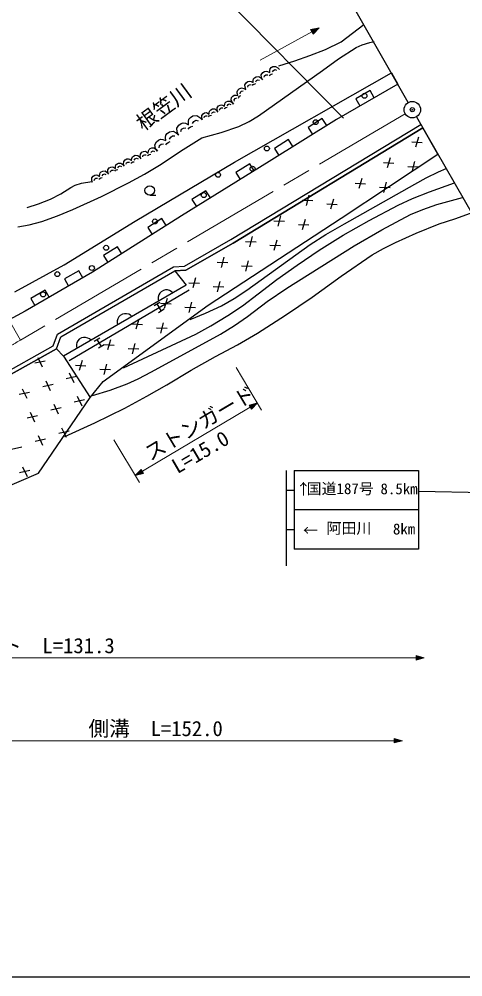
# Model space of a CAD drawing. Units: millimetres, scale not verified. Extents: x 40000 to 680000, y 20000 to 380000.
# Drawn here: x 311190 to 364784, y 205000 to 320685 of the extents above; entities that cross this region are included whole.
import ezdxf
from ezdxf.enums import TextEntityAlignment as Align

# ---------------------------------------------------------------- set-up
doc = ezdxf.new("R2010")
doc.units = ezdxf.units.MM
doc.header["$LTSCALE"] = 1000
doc.header["$PDMODE"] = 32
doc.header["$PDSIZE"] = 500
doc.linetypes.add('CHAIN', pattern=[18.5, 12, -1.5, 3.5, -1.5])
for name, color, linetype, lineweight in [('S-BGD', 7, 'Continuous', 25), ('S-BMK', 2, 'CHAIN', 13), ('S-BMK-OTRS', 5, 'Continuous', 25), ('S-BMK-SRVR', 3, 'Continuous', 25), ('S-STR-HTXT', 7, 'Continuous', 13), ('S-STR-STRC', 7, 'Continuous', 25), ('S-TTL-BAND', 7, 'Continuous', 25)]:
    doc.layers.add(name, color=color, linetype=linetype, lineweight=lineweight)
doc.layers.add('S-OTRS', color=6, linetype='Continuous')
doc.styles.add('ＭＳ ゴシック', font='')
doc.styles.get('ＭＳ ゴシック').set_extended_font_data('MS Gothic')

msp = doc.modelspace()

# ---------------------------------------------------------------- linework, layer by layer
at = {"layer": 'S-BGD'}
for p, q in [((341454, 314501), (341504, 314698)), ((341504, 314698), (341645, 314836)), ((341645, 314836), (341851, 314958)), ((341851, 314958), (342172, 314981)), ((342172, 314981), (342443, 314808)), ((342443, 314808), (342631, 314585)), ((337201, 303396), (356148, 314194)), ((339487, 313473), (339622, 313606)), ((339622, 313606), (339820, 313723)), ((339820, 313723), (340127, 313745)), ((340127, 313745), (340387, 313579)), ((340387, 313579), (340567, 313366)), ((340438, 313957), (340613, 314226)), ((340461, 313637), (340438, 313957)), ((340567, 313366), (340461, 313637)), ((340613, 314226), (340819, 314348)), ((340783, 313660), (340833, 313856)), ((340819, 314348), (341009, 314405)), ((340833, 313856), (340998, 313954)), ((340998, 313954), (341212, 313969)), ((341009, 314405), (341206, 314355)), ((341206, 314355), (341452, 314222)), ((341393, 313854), (341492, 313968)), ((341452, 314222), (341454, 314501)), ((341492, 313968), (341616, 314041)), ((341616, 314041), (341805, 314098)), ((341790, 314311), (341906, 314491)), ((341906, 314491), (342071, 314588)), ((342071, 314588), (342269, 314538)), ((356148, 314194), (356924, 312834)), ((337746, 312268), (338029, 312389)), ((338029, 312389), (338329, 312316)), ((338466, 312763), (338633, 313022)), ((338488, 312457), (338466, 312763)), ((338589, 312197), (338488, 312457)), ((338633, 313022), (338831, 313139)), ((338796, 312479), (338844, 312667)), ((338831, 313139), (339012, 313193)), ((338844, 312667), (339002, 312761)), ((339002, 312761), (339207, 312775)), ((339012, 313193), (339201, 313145)), ((339201, 313145), (339437, 313018)), ((339380, 312665), (339476, 312774)), ((339437, 313018), (339439, 313285)), ((339439, 313285), (339487, 313473)), ((339476, 312774), (339594, 312844)), ((339594, 312844), (339776, 312898)), ((339761, 313103), (339873, 313275)), ((339873, 313275), (340031, 313368)), ((340031, 313368), (340220, 313320)), ((356924, 312834), (349526, 308568)), ((336781, 310920), (336854, 311218)), ((336854, 311218), (337003, 311393)), ((337003, 311393), (337157, 311504)), ((337157, 311504), (337351, 311520)), ((337351, 311520), (337616, 311477)), ((337513, 311923), (337597, 312093)), ((337529, 311730), (337513, 311923)), ((337616, 311477), (337529, 311730)), ((337597, 312093), (337746, 312268)), ((337678, 311124), (337732, 311259)), ((337732, 311259), (337821, 311364)), ((337821, 311364), (337975, 311474)), ((337894, 311662), (337943, 311861)), ((337943, 311861), (338062, 312001)), ((338062, 312001), (338256, 312017)), ((338329, 312316), (338569, 312174)), ((353589, 312062), (351859, 311064)), ((354090, 311200), (353589, 312062)), ((335112, 309988), (335280, 310214)), ((335280, 310214), (335467, 310309)), ((335467, 310309), (335636, 310348)), ((335636, 310348), (335805, 310293)), ((335805, 310293), (336013, 310163)), ((336013, 310163), (336030, 310407)), ((336030, 310407), (336085, 310575)), ((336085, 310575), (336215, 310689)), ((336215, 310689), (336403, 310783)), ((336313, 310222), (336424, 310372)), ((336403, 310783), (336684, 310785)), ((336424, 310372), (336574, 310448)), ((336574, 310448), (336743, 310393)), ((336684, 310785), (336911, 310619)), ((336903, 310637), (336781, 310920)), ((337084, 310425), (336903, 310637)), ((336911, 310619), (337063, 310414)), ((337170, 310952), (337289, 311092)), ((337186, 310758), (337170, 310952)), ((337289, 311092), (337478, 311173)), ((351859, 311064), (352360, 310202)), ((331896, 308812), (332182, 308995)), ((332182, 308995), (332636, 309044)), ((332636, 309044), (333028, 308812)), ((333241, 309039), (333409, 309265)), ((333243, 308759), (333241, 309039)), ((333409, 309265), (333596, 309360)), ((333525, 308761), (333580, 308930)), ((333580, 308930), (333730, 309006)), ((333596, 309360), (333765, 309399)), ((333730, 309006), (333918, 309007)), ((333765, 309399), (333934, 309344)), ((333934, 309344), (334142, 309214)), ((334069, 308896), (334162, 308990)), ((334142, 309214), (334159, 309458)), ((334159, 309458), (334214, 309626)), ((334162, 308990), (334274, 309047)), ((334214, 309626), (334344, 309740)), ((334274, 309047), (334443, 309086)), ((334344, 309740), (334531, 309835)), ((334442, 309273), (334553, 309423)), ((334531, 309835), (334813, 309837)), ((334553, 309423), (334703, 309499)), ((334703, 309499), (334872, 309444)), ((334813, 309837), (335040, 309670)), ((335040, 309670), (335191, 309465)), ((335114, 309708), (335112, 309988)), ((335191, 309465), (335114, 309708)), ((335396, 309710), (335451, 309879)), ((335451, 309879), (335601, 309954)), ((335601, 309954), (335789, 309956)), ((335940, 309845), (336033, 309939)), ((336033, 309939), (336145, 309996)), ((336145, 309996), (336314, 310034)), ((330234, 307506), (330467, 307897)), ((330467, 307897), (330753, 308080)), ((330753, 308080), (331018, 308169)), ((331018, 308169), (331300, 308108)), ((331300, 308108), (331655, 307933)), ((331643, 308328), (331704, 308609)), ((331655, 307933), (331643, 308328)), ((331704, 308609), (331896, 308812)), ((331896, 307685), (332162, 307774)), ((332129, 308076), (332284, 308336)), ((332284, 308336), (332513, 308483)), ((332513, 308483), (332795, 308421)), ((333028, 308812), (333306, 308507)), ((333320, 308516), (333243, 308759)), ((336771, 294068), (359700, 307975)), ((349526, 308568), (341374, 303493)), ((347806, 308672), (346110, 307616)), ((348336, 307827), (347806, 308672)), ((328874, 306390), (328912, 306667)), ((328912, 306667), (329081, 306879)), ((329081, 306879), (329344, 307078)), ((329344, 307078), (329779, 307161)), ((329494, 306448), (329704, 306608)), ((329704, 306608), (329981, 306571)), ((329779, 307161), (330176, 306967)), ((330176, 306967), (330469, 306693)), ((330283, 307054), (330234, 307506)), ((330446, 306676), (330283, 307054)), ((330736, 307103), (330798, 307384)), ((330798, 307384), (331026, 307530)), ((331026, 307530), (331329, 307563)), ((331590, 307408), (331725, 307575)), ((331725, 307575), (331896, 307685)), ((337026, 293639), (359960, 307549)), ((359960, 307549), (337026, 293639)), ((346110, 307616), (346640, 306771)), ((361767, 304375), (359960, 307549)), ((327575, 305486), (327770, 305882)), ((327658, 305052), (327575, 305486)), ((327770, 305882), (328032, 306081)), ((328032, 306081), (328282, 306188)), ((328093, 305135), (328130, 305411)), ((328130, 305411), (328340, 305571)), ((328282, 306188), (328560, 306151)), ((328340, 305571), (328630, 305626)), ((328560, 306151), (328917, 306010)), ((328917, 306010), (328874, 306390)), ((328895, 305497), (329012, 305669)), ((329012, 305669), (329170, 305788)), ((329170, 305788), (329420, 305895)), ((329364, 306184), (329494, 306448)), ((343730, 306134), (342034, 305078)), ((344260, 305289), (343730, 306134)), ((358611, 305853), (359890, 305797)), ((359418, 306440), (359083, 305209)), ((325816, 304081), (325829, 304375)), ((325829, 304375), (326016, 304602)), ((326016, 304602), (326216, 304692)), ((326178, 304242), (326338, 304314)), ((326216, 304692), (326395, 304723)), ((326338, 304314), (326535, 304306)), ((326395, 304723), (326569, 304657)), ((326569, 304657), (326780, 304511)), ((326687, 304182), (326789, 304275)), ((326780, 304511), (326810, 304765)), ((326789, 304275), (326910, 304329)), ((326810, 304765), (326877, 304939)), ((326877, 304939), (327019, 305050)), ((326910, 304329), (327088, 304361)), ((327019, 305050), (327220, 305140)), ((327097, 304557), (327221, 304708)), ((327220, 305140), (327515, 305128)), ((327221, 304708), (327382, 304780)), ((327382, 304780), (327556, 304714)), ((327515, 305128), (327743, 304941)), ((327846, 304699), (327658, 305052)), ((327743, 304941), (327891, 304719)), ((342034, 305078), (342564, 304234)), ((350085, 296650), (361767, 304375)), ((322884, 303074), (323014, 303188)), ((323014, 303188), (323200, 303284)), ((323200, 303284), (323482, 303288)), ((323482, 303288), (323710, 303123)), ((323710, 303123), (323863, 302919)), ((323809, 303185), (323822, 303478)), ((323877, 302927), (323809, 303185)), ((323822, 303478), (324008, 303706)), ((324008, 303706), (324209, 303795)), ((324104, 303172), (324170, 303346)), ((324170, 303346), (324331, 303418)), ((324209, 303795), (324388, 303827)), ((324331, 303418), (324528, 303409)), ((324388, 303827), (324562, 303761)), ((324562, 303761), (324773, 303615)), ((324680, 303285), (324782, 303379)), ((324773, 303615), (324803, 303869)), ((324782, 303379), (324903, 303433)), ((324803, 303869), (324869, 304042)), ((324869, 304042), (325012, 304154)), ((324903, 303433), (325081, 303465)), ((325012, 304154), (325213, 304244)), ((325090, 303660), (325214, 303812)), ((325213, 304244), (325508, 304231)), ((325214, 303812), (325375, 303884)), ((325215, 296290), (337201, 303396)), ((325375, 303884), (325549, 303818)), ((325508, 304231), (325736, 304045)), ((325736, 304045), (325884, 303823)), ((325884, 303823), (325816, 304081)), ((326111, 304069), (326178, 304242)), ((341374, 303493), (330795, 296919)), ((339048, 303221), (337352, 302167)), ((339578, 302376), (339048, 303221)), ((355186, 303359), (356466, 303303)), ((355994, 303946), (355659, 302715)), ((358958, 303488), (358623, 302257)), ((320900, 301687), (320916, 301942)), ((320916, 301942), (320973, 302120)), ((320973, 302120), (321109, 302239)), ((321109, 302239), (321304, 302340)), ((321304, 302340), (321599, 302344)), ((321330, 301909), (321486, 301990)), ((321486, 301990), (321664, 301933)), ((321599, 302344), (321838, 302171)), ((321838, 302171), (321998, 301958)), ((321916, 302480), (322081, 302707)), ((321920, 302200), (321916, 302480)), ((321998, 301958), (321920, 302200)), ((322081, 302707), (322268, 302803)), ((322201, 302204), (322255, 302373)), ((322255, 302373), (322404, 302450)), ((322268, 302803), (322436, 302843)), ((322404, 302450), (322592, 302452)), ((322436, 302843), (322606, 302789)), ((322606, 302789), (322815, 302661)), ((322744, 302342), (322837, 302437)), ((322815, 302661), (322830, 302905)), ((322830, 302905), (322884, 303074)), ((322837, 302437), (322948, 302495)), ((322948, 302495), (323117, 302535)), ((323114, 302722), (323225, 302873)), ((323225, 302873), (323374, 302950)), ((323374, 302950), (323544, 302896)), ((337352, 302167), (337881, 301322)), ((358150, 302900), (359430, 302845)), ((319958, 301498), (320132, 301735)), ((319963, 301204), (319958, 301498)), ((320045, 300950), (319963, 301204)), ((320132, 301735), (320327, 301836)), ((320258, 301208), (320314, 301385)), ((320314, 301385), (320470, 301466)), ((320327, 301836), (320504, 301878)), ((320470, 301466), (320667, 301468)), ((320504, 301878), (320682, 301821)), ((320682, 301821), (320900, 301687)), ((320826, 301353), (320923, 301452)), ((320923, 301452), (321040, 301513)), ((321040, 301513), (321217, 301555)), ((321214, 301751), (321330, 301909)), ((351762, 300865), (353041, 300809)), ((352569, 301452), (352234, 300221)), ((355533, 300994), (355198, 299763)), ((333759, 299934), (332063, 298880)), ((334288, 299089), (333759, 299934)), ((354726, 300406), (356005, 300351)), ((326956, 299428), (327706, 299428)), ((332063, 298880), (332592, 298035)), ((345374, 298829), (346653, 298774)), ((346181, 299417), (345846, 298186)), ((349145, 298958), (348810, 297727)), ((348338, 298370), (349617, 298315)), ((316626, 291022), (325215, 296290)), ((330795, 296919), (320064, 290111)), ((328419, 296592), (326732, 295522)), ((328956, 295752), (328419, 296592)), ((334017, 286138), (350085, 296650)), ((341950, 296335), (343229, 296280)), ((342757, 296923), (342422, 295692)), ((345721, 296464), (345386, 295233)), ((326732, 295522), (327269, 294682)), ((344914, 295876), (346193, 295821)), ((331182, 290856), (336771, 294068)), ((338525, 293841), (339805, 293786)), ((339332, 294429), (338997, 293198)), ((342296, 293970), (341961, 292739)), ((323053, 293188), (321366, 292118)), ((323590, 292348), (323053, 293188)), ((331331, 290366), (337026, 293639)), ((337026, 293639), (331331, 290366)), ((341489, 293382), (342769, 293327)), ((321366, 292118), (321903, 291278)), ((335908, 291935), (335573, 290704)), ((310657, 287735), (316626, 291022)), ((315827, 282633), (329849, 290770)), ((329849, 290770), (331182, 290856)), ((335101, 291347), (336380, 291291)), ((338065, 290888), (339344, 290833)), ((338872, 291476), (338537, 290245)), ((320064, 290111), (311911, 285422)), ((316235, 282293), (329999, 290281)), ((316235, 282293), (329999, 290281)), ((318392, 290299), (316660, 289303)), ((316660, 289303), (317160, 288441)), ((318891, 289437), (318392, 290299)), ((329999, 290281), (331331, 290366)), ((331331, 290366), (329999, 290281)), ((329999, 290281), (331363, 288550)), ((329999, 290281), (331363, 288550)), ((332484, 289441), (332149, 288210)), ((331363, 288550), (316548, 279956)), ((331363, 288550), (316548, 279956)), ((331677, 288853), (332956, 288797)), ((334641, 288394), (335920, 288339)), ((335448, 288982), (335113, 287751)), ((314315, 287955), (312584, 286959)), ((312584, 286959), (313084, 286097)), ((314815, 287093), (314315, 287955)), ((317221, 279437), (331715, 287998)), ((327981, 287095), (327978, 286863)), ((328053, 287368), (327981, 287095)), ((328166, 287571), (328053, 287368)), ((328333, 287761), (328166, 287571)), ((328609, 287921), (328333, 287761)), ((328857, 287972), (328609, 287921)), ((329060, 286947), (328725, 285716)), ((329090, 287969), (328857, 287972)), ((329363, 287897), (329090, 287969)), ((329568, 287785), (329363, 287897)), ((329758, 287619), (329568, 287785)), ((321353, 276914), (334017, 286138)), ((327493, 286083), (328181, 286490)), ((327837, 286286), (328347, 285430)), ((327978, 286863), (328030, 286617)), ((328253, 286359), (329532, 286303)), ((331217, 285900), (332496, 285845)), ((332024, 286488), (331689, 285257)), ((311911, 285422), (305021, 281700)), ((323227, 284707), (323115, 284503)), ((323394, 284896), (323227, 284707)), ((323671, 285056), (323394, 284896)), ((323919, 285108), (323671, 285056)), ((324152, 285105), (323919, 285108)), ((324425, 285033), (324152, 285105)), ((324629, 284921), (324425, 285033)), ((324819, 284754), (324629, 284921)), ((328691, 285633), (328003, 285226)), ((323043, 284231), (323040, 283998)), ((323040, 283998), (323091, 283752)), ((323115, 284503), (323043, 284231)), ((324828, 283865), (326108, 283809)), ((325635, 284453), (325300, 283221)), ((328599, 283994), (328264, 282763)), ((315311, 281220), (315827, 282633)), ((315718, 280876), (316235, 282293)), ((315718, 280876), (316235, 282293)), ((327792, 283406), (329072, 283351)), ((307702, 276980), (315311, 281220)), ((318104, 281366), (318101, 281134)), ((318101, 281134), (318153, 280887)), ((318177, 281638), (318104, 281366)), ((318289, 281842), (318177, 281638)), ((318456, 282031), (318289, 281842)), ((318733, 282191), (318456, 282031)), ((318980, 282243), (318733, 282191)), ((319213, 282240), (318980, 282243)), ((319487, 282168), (319213, 282240)), ((319691, 282056), (319487, 282168)), ((319881, 281889), (319691, 282056)), ((320246, 281802), (320934, 282209)), ((320590, 282006), (321100, 281149)), ((321444, 281352), (320756, 280946)), ((321404, 281371), (322683, 281315)), ((322211, 281958), (321876, 280727)), ((325175, 281500), (324840, 280269)), ((307941, 276543), (315718, 280876)), ((315718, 280876), (307941, 276543)), ((316548, 279956), (315718, 280876)), ((316548, 279956), (315718, 280876)), ((324368, 280912), (325647, 280857)), ((314335, 279387), (313084, 279115)), ((313438, 279829), (313980, 278673)), ((316548, 279956), (319770, 274972)), ((317980, 278877), (319259, 278821)), ((318787, 279464), (318452, 278233)), ((321751, 279006), (321416, 277775)), ((317241, 277955), (317782, 276800)), ((320944, 278418), (322223, 278363)), ((315295, 276557), (314044, 276284)), ((314399, 276999), (314940, 275843)), ((318137, 277514), (316886, 277241)), ((319770, 274972), (321353, 276914)), ((312454, 275600), (311203, 275328)), ((311557, 276042), (312099, 274886)), ((313526, 265845), (319770, 274972)), ((319097, 274683), (317846, 274411)), ((318201, 275125), (318743, 273969)), ((312518, 273211), (313059, 272055)), ((316256, 273726), (315005, 273454)), ((315360, 274168), (315901, 273012)), ((313414, 272770), (312163, 272497)), ((317216, 270896), (315965, 270623)), ((316320, 271337), (316862, 270182)), ((314375, 269939), (313124, 269667)), ((313478, 270381), (314020, 269225)), ((311533, 268982), (310282, 268710)), ((312494, 266152), (311243, 265879)), ((311597, 266593), (312139, 265438)), ((288573, 255102), (313526, 265845))]:
    msp.add_line(p, q, dxfattribs=at)
for points in [[(342558, 315060), (344475, 315635), (346312, 316305), (348207, 317034), (350078, 317927), (352823, 320036)], [(311048, 295578), (312381, 295838), (313925, 296252), (315815, 296910), (317691, 297675), (321133, 299279), (324387, 300904), (326317, 301952), (328352, 303178), (330677, 304750), (333273, 306353), (335584, 307001), (337717, 307705), (338971, 308325), (340091, 308999), (347815, 314480), (349764, 315872), (351891, 317255), (352613, 317593), (353537, 317877), (354054, 317991)], [(331833, 284403), (333683, 285165), (335613, 286074), (337177, 286961), (338691, 287936), (346338, 293445), (348240, 294663), (350484, 295968), (358974, 300732), (360364, 301521), (361829, 302228), (362771, 302625)], [(312175, 297951), (313515, 298363), (314982, 298940), (316219, 299595), (317439, 300356), (317967, 300621), (318723, 300862), (319976, 301086)], [(323799, 278572), (332519, 282624), (334354, 283625), (336404, 284871), (338160, 286070), (340076, 287510), (342330, 289237), (344771, 290974), (347445, 292769), (350322, 294573), (353460, 296345), (356970, 298200), (358701, 299003), (360739, 299830), (363760, 300902)], [(320063, 275222), (322172, 275872), (324235, 276626), (325576, 277242), (327157, 278097), (335508, 282651), (337211, 283695), (338766, 284774), (341166, 286568), (343513, 288189), (351668, 293318), (354995, 295217), (358481, 297081), (359957, 297696), (361660, 298283), (364761, 299159)], [(316700, 270259), (320333, 271925), (323975, 273711), (326617, 275126), (329037, 276531), (331949, 278278), (334908, 279926), (337556, 281330), (339994, 282738), (343347, 284913), (346567, 287120), (350090, 289654), (353841, 292220), (355215, 292999), (356652, 293698), (359158, 294825), (361917, 295952), (363824, 296554), (365710, 297255), (365827, 297302)]]:
    msp.add_lwpolyline(points, dxfattribs=at)
for centre, major_axis in [((352906, 311426), (300, 0)), ((347008, 308243), (300, 0)), ((341110, 305061), (300, 0)), ((335213, 301879), (300, 0)), ((339390, 302614), (300, 0)), ((326956, 299996), (570, 0)), ((333493, 299431), (300, 0)), ((327595, 296249), (300, 0)), ((321698, 293067), (300, 0)), ((319978, 290619), (300, 0)), ((315800, 289885), (300, 0)), ((314080, 287437), (300, 0))]:
    msp.add_ellipse(centre, major_axis=major_axis, ratio=0.99612, dxfattribs=at)
at = {"layer": 'S-BMK'}
msp.add_line((357820, 309243), (311341, 281912), dxfattribs=at)
msp.add_ellipse((260186, 367486), major_axis=(99984, 0), ratio=0.99612, start_param=4.809825, end_param=5.2494708, dxfattribs=at)
at = {"layer": 'S-BMK-OTRS'}
for p, q in [((358188, 310615), (350784, 323607)), ((359178, 308885), (367277, 294777))]:
    msp.add_line(p, q, dxfattribs=at)
at = {"layer": 'S-BMK-SRVR'}
for major_axis in [(1000, 0), (40, 0)]:
    msp.add_ellipse((358681, 309749), major_axis=major_axis, ratio=0.99612, dxfattribs=at)
at = {"layer": 'S-OTRS'}
msp.add_point((358681, 309749), dxfattribs=at)
at = {"layer": 'S-STR-HTXT'}
for p, q in [((340300, 315742), (347417, 319627)), ((347417, 319627), (346386, 319428)), ((346386, 319428), (346694, 318869)), ((347312, 319570), (346450, 319395)), ((346450, 319395), (346700, 318940)), ((347206, 319512), (346514, 319361)), ((346514, 319361), (346706, 319012)), ((347101, 319455), (346578, 319328)), ((346578, 319328), (346712, 319083)), ((346996, 319397), (346642, 319295)), ((346642, 319295), (346719, 319155)), ((346694, 318869), (347417, 319627)), ((346700, 318940), (347312, 319570)), ((346706, 319012), (347206, 319512)), ((346856, 319321), (346706, 319262)), ((346712, 319083), (347101, 319455)), ((346719, 319155), (346996, 319397)), ((346725, 319227), (346856, 319321)), ((346706, 319262), (346725, 319227)), ((311341, 281912), (296347, 307762)), ((340477, 273463), (337388, 278623)), ((325205, 265550), (339965, 274318)), ((338963, 274048), (339965, 274318)), ((339038, 274000), (339725, 274176)), ((339725, 274176), (339243, 273658)), ((339965, 274318), (339250, 273569)), ((339250, 273569), (338963, 274048)), ((339243, 273658), (339038, 274000)), ((339114, 273952), (339587, 274094)), ((339237, 273746), (339114, 273952)), ((339189, 273904), (339381, 273972)), ((339230, 273835), (339189, 273904)), ((339381, 273972), (339230, 273835)), ((339587, 274094), (339237, 273746)), ((322628, 269855), (325717, 264695)), ((325205, 265550), (325921, 266300)), ((325446, 265693), (325927, 266211)), ((325583, 265775), (325934, 266122)), ((325921, 266300), (326207, 265821)), ((325927, 266211), (326132, 265869)), ((325934, 266122), (326057, 265917)), ((326207, 265821), (325205, 265550)), ((326132, 265869), (325446, 265693)), ((326057, 265917), (325583, 265775)), ((325789, 265897), (325940, 266033)), ((325981, 265965), (325789, 265897)), ((325940, 266033), (325981, 265965)), ((251985, 243542), (360128, 243542)), ((359128, 243263), (359128, 243821)), ((359128, 243821), (360128, 243542)), ((360128, 243542), (359128, 243263)), ((359168, 243343), (359168, 243741)), ((359168, 243741), (359848, 243542)), ((359848, 243542), (359168, 243343)), ((359208, 243423), (359208, 243662)), ((359208, 243662), (359688, 243542)), ((359688, 243542), (359208, 243423)), ((359248, 243502), (359248, 243582)), ((359248, 243582), (359448, 243542)), ((359448, 243542), (359248, 243502)), ((356487, 233249), (356487, 233807)), ((356487, 233807), (357487, 233528)), ((356527, 233329), (356527, 233727)), ((356527, 233727), (357207, 233528)), ((282391, 233528), (357487, 233528)), ((357487, 233528), (356487, 233249)), ((357207, 233528), (356527, 233329)), ((356567, 233409), (356567, 233648)), ((356567, 233648), (357047, 233528)), ((357047, 233528), (356567, 233409)), ((356607, 233488), (356607, 233568)), ((356607, 233568), (356807, 233528)), ((356807, 233528), (356607, 233488))]:
    msp.add_line(p, q, dxfattribs=at)
at = {"layer": 'S-STR-STRC'}
for p, q in [((330632, 328761), (350382, 308720)), ((343425, 266177), (343425, 254660)), ((344426, 266177), (359437, 266177)), ((344426, 266177), (344426, 256663)), ((359437, 266177), (359437, 256663)), ((343425, 263798), (344426, 263798)), ((359437, 263649), (399544, 263029)), ((359437, 261420), (344426, 261420)), ((343425, 259041), (344426, 259041)), ((359437, 256663), (344426, 256663))]:
    msp.add_line(p, q, dxfattribs=at)
at = {"layer": 'S-TTL-BAND'}
msp.add_line((40000, 205000), (579000, 205000), dxfattribs=at)

# ---------------------------------------------------------------- texts
at = {"layer": 'S-STR-HTXT', "style": 'ＭＳ ゴシック'}
for s, rotation, p in [('根笠川', 36.294, (326477, 306676)), ('ストンガード', 30.802, (327311, 266793)), ('L=15.0', 30.303, (330585, 265242))]:
    msp.add_text(s, height=1833, rotation=rotation, dxfattribs=at).set_placement(p, align=Align.BOTTOM_LEFT)
for s, p in [('ロックネット\u3000L=131.3', (296502, 243542)), ('側溝\u3000L=152.0', (319561, 233528))]:
    msp.add_text(s, height=1833, dxfattribs=at).set_placement(p, align=Align.BOTTOM_LEFT)
at = {"layer": 'S-STR-STRC', "style": 'ＭＳ ゴシック'}
for s, p in [('↑', (344623, 262881)), ('国道187号', (345925, 262913)), ('8.5km', (354834, 262897)), ('阿田川', (348329, 258140)), (' 8km', (355441, 258041))]:
    msp.add_text(s, height=1320, dxfattribs=at).set_placement(p, align=Align.BOTTOM_LEFT)
msp.add_text('→', height=1320, rotation=180, dxfattribs=at).set_placement((347266, 260027), align=Align.BOTTOM_LEFT)

doc.saveas('drawing.dxf')
